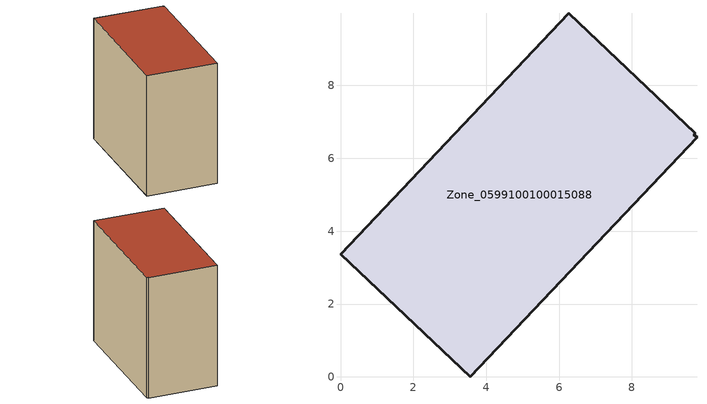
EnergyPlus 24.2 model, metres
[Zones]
Zone_0599100100015088
 floor ground (C_G): 0,3.37 6.27,9.99 9.74,6.69 9.7,6.65 9.79,6.57 3.56,0 z0
 wall outside (C_F): 6.27,9.99 0,3.37 3.56,0 9.79,6.57 9.7,6.65 9.74,6.69 6.27,9.99 z0:8.63
 roof outside (C_R): 3.56,0 9.79,6.57 9.7,6.65 9.74,6.69 6.27,9.99 0,3.37 z8.63
[BUILDING]
Pand.0599100100015088: North Axis=0; Terrain=City; Loads Convergence Tolerance Value=0.04; Temperature Convergence Tolerance Value=0.4; Solar Distribution=FullExterior; Maximum Number of Warmup Days=25; Minimum Number of Warmup Days=1
[Site:Location]
Rotterdam.The.Hague.AP_ZH_NLD Design_Conditions: Latitude=51.96; Longitude=4.45; Time Zone=1; Elevation=-4.5
[SITE:GROUNDTEMPERATURE:BUILDINGSURFACE]
18, 18, 18, 18, 18, 18, 18, 18, 18, 18, 18, 18
[MATERIAL] Thermal Absorptance=0.9; Solar Absorptance=0.7; Visible Absorptance=0.7
Name | Roughness | Thickness | Conductivity | Density | Specific Heat
G.TC.2015-2018 | MediumSmooth | 0.15 | 0.0428571 | 540 | 1210
F.TC.2015-2018 | Rough | 0.3 | 0.0666667 | 1920 | 840
R.TC.2015-2018 | MediumRough | 0.2 | 0.0333333 | 1500 | 1000
[CONSTRUCTION]
C_G: G.TC.2015-2018
C_F: F.TC.2015-2018
C_R: R.TC.2015-2018
[ZONE]
Zone_0599100100015088: Type=1; Multiplier=1; Ceiling Height=Autocalculate; Volume=Autocalculate; Floor Area=autocalculate; Part of Total Floor Area=Yes
[ZONEINFILTRATION:DESIGNFLOWRATE]
Infil_Zone_0599100100015088: Zone or ZoneList or Space or SpaceList=Zone_0599100100015088; Schedule=AlwaysOn; Design Flow Rate Calculation Method=Flow/Area; Flow Rate per Floor Area=0.0015; Constant Term Coefficient=1; Temperature Term Coefficient=0; Velocity Term Coefficient=0; Velocity Squared Term Coefficient=0
[HVACTEMPLATE:ZONE:IDEALLOADSAIRSYSTEM]
Zone_0599100100015088: Maximum Heating Supply Air Temperature=50; Minimum Cooling Supply Air Temperature=13; Maximum Heating Supply Air Humidity Ratio=0.0156; Minimum Cooling Supply Air Humidity Ratio=0.0077; Heating Limit=NoLimit; Cooling Limit=NoLimit; Dehumidification Control Type=ConstantSensibleHeatRatio; Cooling Sensible Heat Ratio=0.7; Dehumidification Setpoint=60; Humidification Control Type=None; Humidification Setpoint=30; Outdoor Air Method=None; Outdoor Air Flow Rate per Person=0.00944; Outdoor Air Flow Rate per Zone Floor Area=0; Outdoor Air Flow Rate per Zone=0; Demand Controlled Ventilation Type=None; Outdoor Air Economizer Type=NoEconomizer; Heat Recovery Type=None; Sensible Heat Recovery Effectiveness=0.7; Latent Heat Recovery Effectiveness=0.65
[ZONECONTROL:THERMOSTAT]
ThermostatControl_Zone_0599100100015088: Zone or ZoneList=Zone_0599100100015088; Control Type Schedule=DualSetpointControlType; Control 1=Thermostat_Zone_0599100100015088; Temperature Difference Between Cutout And Setpoint=0
[THERMOSTATSETPOINT:DUALSETPOINT]
Thermostat_Zone_0599100100015088: Heating Setpoint Temperature Schedule=HeatingSetpoint_Zone_0599100100015088; Cooling Setpoint Temperature Schedule=CoolingSetpoint_Zone_0599100100015088
[SCHEDULE:COMPACT]
HeatingSetpoint_Zone_0599100100015088: Through: 12/31, For: AllDays, Until: 24:00, 21
CoolingSetpoint_Zone_0599100100015088: Through: 12/31, For: AllDays, Until: 24:00, 24
DualSetpointControlType: Through: 12/31, For: AllDays, Until: 24:00, 4
AlwaysOn: Through: 12/31, For: AllDays, Until: 24:00, 1
